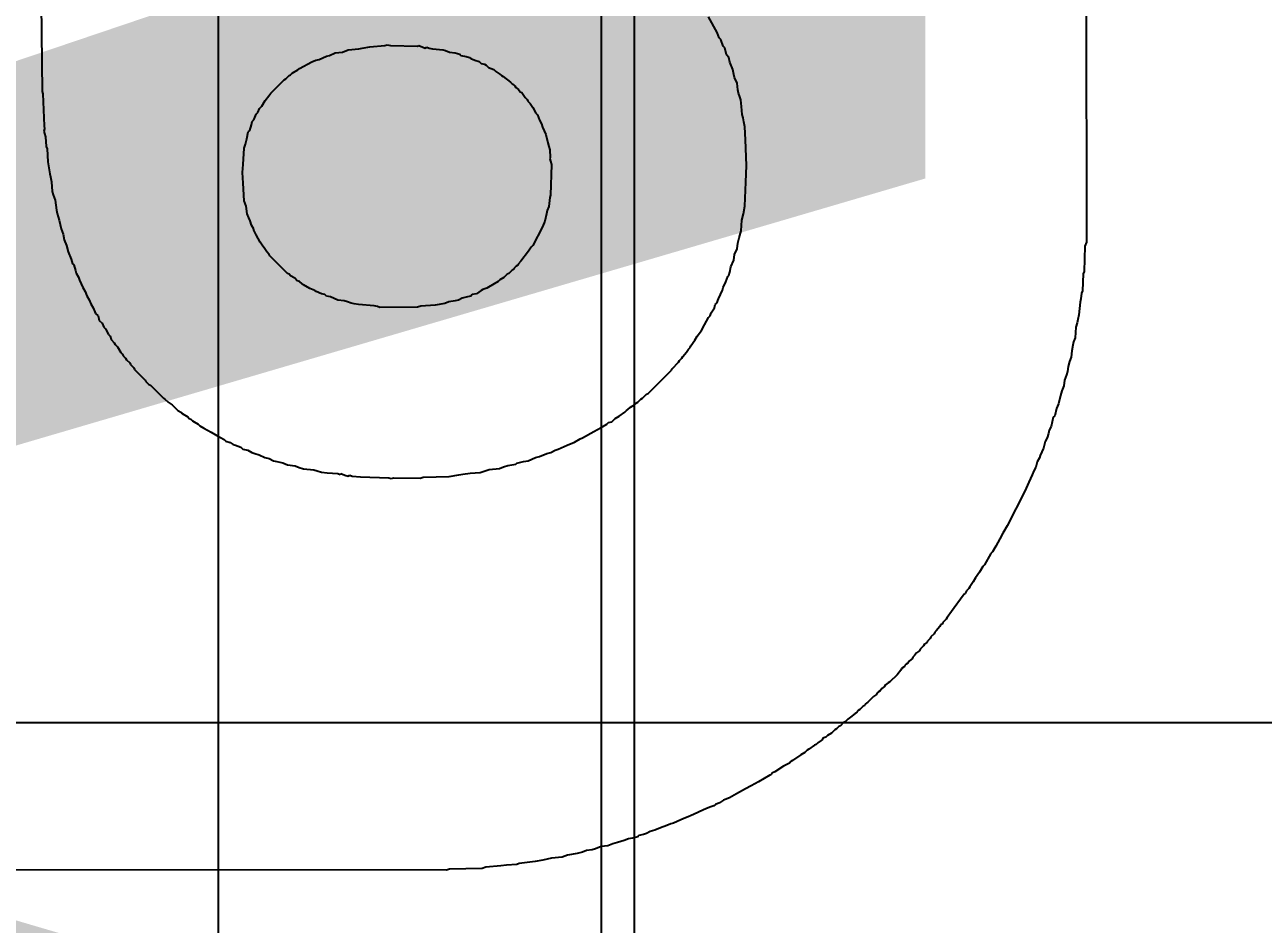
# Model space of a CAD drawing. Header units: inches. Extents: x -6 to 283, y -12 to 154.
# Drawn here: x 17.522 to 18.407, y 18.691 to 19.333 of the extents above; entities that cross this region are included whole.
import ezdxf

# ---------------------------------------------------------------- set-up
doc = ezdxf.new("R2010")
doc.units = ezdxf.units.IN
for name, color, linetype in [('Bottom Overlay', 54, 'Continuous'), ('PWR-1', 156, 'Continuous'), ('PWR-2', 130, 'Continuous'), ('Signal L2', 6, 'Continuous'), ('Top Overlay', 2, 'Continuous')]:
    doc.layers.add(name, color=color, linetype=linetype)
doc.styles.add('Bauhaus 93_Bold', font='', dxfattribs={"height": 0.2})
doc.styles.get('Bauhaus 93_Bold').set_extended_font_data('Bauhaus 93', bold=True)

msp = doc.modelspace()

# ---------------------------------------------------------------- linework, layer by layer
at = {"layer": 'PWR-1'}
for p, q in [((17.66027, 20.10091), (17.66027, -1.83036)), ((17.95759, 5.46294), (17.95759, 20.10091))]:
    msp.add_line(p, q, dxfattribs=at)
at = {"layer": 'PWR-2'}
for p, q in [((17.66027, 20.10091), (17.66027, -1.75751)), ((17.93398, 5.42362), (17.93398, 20.10091))]:
    msp.add_line(p, q, dxfattribs=at)
at = {"layer": 'Signal L2'}
msp.add_line((34.16069, 18.8346), (17.32684, 18.8346), dxfattribs=at)
at = {"layer": 'Top Overlay'}
for p, q in [((18.28006, 19.50258), (18.28035, 19.17798)), ((17.53386, 19.34825), (17.53444, 19.2857)), ((18.01656, 19.32769), (18.01048, 19.33898)), ((18.01801, 19.32392), (18.01656, 19.32769)), ((17.76841, 19.31756), (17.77912, 19.31842)), ((17.77912, 19.31842), (17.78086, 19.319)), ((17.78086, 19.319), (17.78317, 19.31842)), ((17.78317, 19.31842), (17.80258, 19.31814)), ((17.80258, 19.31814), (17.80344, 19.31842)), ((17.80344, 19.31842), (17.80634, 19.31726)), ((18.01917, 19.32276), (18.01801, 19.32392)), ((18.02091, 19.31813), (18.01917, 19.32276)), ((17.73221, 19.30858), (17.73743, 19.31089)), ((17.73743, 19.31089), (17.73974, 19.31148)), ((17.73974, 19.31148), (17.74379, 19.31321)), ((17.74379, 19.31321), (17.74901, 19.31379)), ((17.74901, 19.31379), (17.75307, 19.31553)), ((17.75307, 19.31553), (17.76059, 19.31611)), ((17.76059, 19.31611), (17.76291, 19.31668)), ((17.76291, 19.31668), (17.76841, 19.31756)), ((17.80634, 19.31726), (17.80808, 19.31668)), ((17.80808, 19.31668), (17.80924, 19.31727)), ((17.80924, 19.31727), (17.81097, 19.31668)), ((17.81097, 19.31668), (17.81329, 19.31611)), ((17.81329, 19.31611), (17.82082, 19.31553)), ((17.82082, 19.31553), (17.82256, 19.31495)), ((17.82256, 19.31495), (17.82545, 19.31379)), ((17.82545, 19.31379), (17.8295, 19.31321)), ((17.8295, 19.31321), (17.83269, 19.31234)), ((17.83269, 19.31234), (17.83356, 19.31148)), ((17.83356, 19.31148), (17.83733, 19.3106)), ((17.83733, 19.3106), (17.83964, 19.31002)), ((17.83964, 19.31002), (17.84051, 19.30916)), ((18.02206, 19.31697), (18.02091, 19.31813)), ((18.02322, 19.31176), (18.02206, 19.31697)), ((18.02496, 19.31002), (18.02322, 19.31176)), ((18.02554, 19.30655), (18.02496, 19.31002)), ((17.7131, 19.29873), (17.71716, 19.30105)), ((17.71716, 19.30105), (17.71831, 19.3022)), ((17.71831, 19.3022), (17.727, 19.30684)), ((17.727, 19.30684), (17.7299, 19.308)), ((17.7299, 19.308), (17.73221, 19.30858)), ((17.84051, 19.30916), (17.84341, 19.308)), ((17.84341, 19.308), (17.84659, 19.30713)), ((17.84659, 19.30713), (17.84804, 19.30568)), ((17.84804, 19.30568), (17.85035, 19.3051)), ((17.85035, 19.3051), (17.85151, 19.30452)), ((17.85151, 19.30452), (17.85325, 19.30279)), ((17.85325, 19.30279), (17.85701, 19.30134)), ((17.85701, 19.30134), (17.85846, 19.29989)), ((18.02785, 19.30134), (18.02554, 19.30655)), ((18.02843, 19.29786), (18.02785, 19.30134)), ((17.69775, 19.28454), (17.70731, 19.2941)), ((17.70731, 19.2941), (17.70847, 19.29468)), ((17.70847, 19.29468), (17.71079, 19.297)), ((17.71079, 19.297), (17.71194, 19.29757)), ((17.71194, 19.29757), (17.7131, 19.29873)), ((17.85846, 19.29989), (17.86136, 19.29815)), ((17.86136, 19.29815), (17.86251, 19.29699)), ((17.86251, 19.29699), (17.86367, 19.29642)), ((17.86367, 19.29642), (17.86888, 19.29236)), ((17.86888, 19.29236), (17.87005, 19.2912)), ((18.02901, 19.29555), (18.02843, 19.29786)), ((18.03075, 19.29149), (18.02901, 19.29555)), ((17.53444, 19.2857), (17.53502, 19.28397)), ((17.53502, 19.28397), (17.53589, 19.26109)), ((17.69631, 19.28252), (17.69775, 19.28454)), ((17.87005, 19.2912), (17.87121, 19.29062)), ((17.87121, 19.29062), (17.87207, 19.28975)), ((17.87207, 19.28975), (17.87265, 19.2886)), ((17.87265, 19.2886), (17.87468, 19.28715)), ((17.87468, 19.28715), (17.87583, 19.28541)), ((17.87583, 19.28541), (17.87699, 19.28483)), ((17.87699, 19.28483), (17.87931, 19.28136)), ((18.03133, 19.28686), (18.03075, 19.29149)), ((18.03191, 19.28454), (18.03133, 19.28686)), ((18.03278, 19.28194), (18.03191, 19.28454)), ((17.68965, 19.27354), (17.69138, 19.27528)), ((17.69138, 19.27528), (17.6937, 19.27933)), ((17.6937, 19.27933), (17.69631, 19.28252)), ((17.87931, 19.28136), (17.88076, 19.27991)), ((17.88076, 19.27991), (17.88134, 19.27875)), ((17.88134, 19.27875), (17.88308, 19.27701)), ((17.88308, 19.27701), (17.88481, 19.27412)), ((17.88481, 19.27412), (17.88713, 19.27007)), ((18.03336, 19.27962), (18.03278, 19.28194)), ((18.03393, 19.27499), (18.03336, 19.27962)), ((18.03452, 19.2692), (18.03393, 19.27499)), ((17.68444, 19.26427), (17.68559, 19.26543)), ((17.68559, 19.26543), (17.68675, 19.26833)), ((17.68675, 19.26833), (17.68733, 19.26949)), ((17.68733, 19.26949), (17.68849, 19.27064)), ((17.68849, 19.27064), (17.68965, 19.27354)), ((17.88713, 19.27007), (17.88829, 19.2689)), ((17.88829, 19.2689), (17.88973, 19.26514)), ((18.03509, 19.26688), (18.03452, 19.2692)), ((18.03567, 19.26398), (18.03509, 19.26688)), ((17.53618, 19.25906), (17.5356, 19.25732)), ((17.5356, 19.25732), (17.53618, 19.25559)), ((17.53589, 19.26109), (17.53618, 19.25906)), ((17.68067, 19.25182), (17.68154, 19.25674)), ((17.68154, 19.25674), (17.6827, 19.2579)), ((17.6827, 19.2579), (17.68386, 19.26196)), ((17.68386, 19.26196), (17.68444, 19.26427)), ((17.88973, 19.26514), (17.89118, 19.26254)), ((17.89118, 19.26254), (17.89176, 19.26022)), ((17.89176, 19.26022), (17.89408, 19.25501)), ((18.03625, 19.26051), (18.03567, 19.26398)), ((18.03683, 19.25124), (18.03625, 19.26051)), ((17.53618, 19.25559), (17.53676, 19.25327)), ((17.53676, 19.25327), (17.53734, 19.24632)), ((17.67864, 19.24516), (17.6798, 19.24806)), ((17.6798, 19.24806), (17.68067, 19.25182)), ((17.89408, 19.25501), (17.89552, 19.24893)), ((17.89552, 19.24893), (17.89639, 19.24632)), ((18.03741, 19.23271), (18.03683, 19.25124)), ((17.53734, 19.24632), (17.53792, 19.24458)), ((17.53792, 19.24458), (17.53849, 19.23532)), ((17.67806, 19.23358), (17.67864, 19.24516)), ((17.89639, 19.24632), (17.89697, 19.244)), ((17.89697, 19.244), (17.89726, 19.2385)), ((17.53849, 19.23532), (17.53994, 19.22692)), ((17.67749, 19.22779), (17.67806, 19.23358)), ((17.89726, 19.2385), (17.89697, 19.23763)), ((17.89697, 19.23763), (17.89755, 19.23589)), ((17.89755, 19.23589), (17.89813, 19.23358)), ((17.89813, 19.23358), (17.89755, 19.21157)), ((18.03712, 19.22084), (18.03741, 19.23271)), ((17.53994, 19.22692), (17.54052, 19.2246)), ((17.54052, 19.2246), (17.5411, 19.22113)), ((17.5411, 19.22113), (17.54168, 19.21418)), ((17.67806, 19.22026), (17.67749, 19.22779)), ((17.54168, 19.21418), (17.54226, 19.21186)), ((17.67864, 19.20752), (17.67806, 19.22026)), ((18.03625, 19.20376), (18.03712, 19.22084)), ((17.54226, 19.21186), (17.54371, 19.2081)), ((17.54371, 19.2081), (17.54458, 19.20086)), ((17.68009, 19.20376), (17.67864, 19.20752)), ((17.68096, 19.19825), (17.68009, 19.20376)), ((17.8964, 19.20347), (17.89523, 19.20057)), ((17.89697, 19.20984), (17.8964, 19.20347)), ((17.89755, 19.21157), (17.89697, 19.20984)), ((18.03538, 19.19825), (18.03625, 19.20376)), ((17.54458, 19.20086), (17.54516, 19.19854)), ((17.54516, 19.19854), (17.5466, 19.19362)), ((17.68212, 19.19536), (17.68096, 19.19825)), ((17.68298, 19.19333), (17.68212, 19.19536)), ((17.89466, 19.19825), (17.89349, 19.19304)), ((17.89523, 19.20057), (17.89466, 19.19825)), ((18.03423, 19.19362), (18.03538, 19.19825)), ((17.5466, 19.19362), (17.54805, 19.18754)), ((17.54805, 19.18754), (17.5495, 19.18378)), ((17.68386, 19.19014), (17.68298, 19.19333)), ((17.68559, 19.18725), (17.68386, 19.19014)), ((17.68559, 19.18667), (17.68559, 19.18725)), ((17.68733, 19.1832), (17.68559, 19.18667)), ((17.89176, 19.18899), (17.88481, 19.17567)), ((17.89349, 19.19304), (17.89176, 19.18899)), ((18.0322, 19.18117), (18.03365, 19.18609)), ((18.03365, 19.18609), (18.03423, 19.19362)), ((17.5495, 19.18378), (17.55008, 19.17972)), ((17.55008, 19.17972), (17.55182, 19.17567)), ((17.69023, 19.17798), (17.68733, 19.1832)), ((17.69196, 19.17509), (17.69023, 19.17798)), ((18.03075, 19.17335), (18.03133, 19.17741)), ((18.03133, 19.17741), (18.0322, 19.18117)), ((18.28035, 19.17798), (18.27919, 19.17509)), ((17.55182, 19.17567), (17.55297, 19.17104)), ((17.55297, 19.17104), (17.55529, 19.16582)), ((17.69312, 19.17393), (17.69196, 19.17509)), ((17.69486, 19.17104), (17.69312, 19.17393)), ((17.6966, 19.1693), (17.69486, 19.17104)), ((17.69718, 19.16814), (17.6966, 19.1693)), ((17.70963, 19.15569), (17.69718, 19.16814)), ((17.88192, 19.17162), (17.87642, 19.16438)), ((17.88365, 19.17451), (17.88192, 19.17162)), ((17.88481, 19.17567), (17.88365, 19.17451)), ((18.02843, 19.16524), (18.02901, 19.1693)), ((18.02901, 19.1693), (18.03075, 19.17335)), ((18.27919, 19.17509), (18.27861, 19.15713)), ((17.55529, 19.16582), (17.55616, 19.16264)), ((17.55616, 19.16264), (17.55703, 19.16177)), ((17.55703, 19.16177), (17.55819, 19.15771)), ((17.87149, 19.15945), (17.87121, 19.15858)), ((17.87294, 19.1609), (17.87149, 19.15945)), ((17.8741, 19.16148), (17.87294, 19.1609)), ((17.87439, 19.16235), (17.8741, 19.16148)), ((17.87642, 19.16438), (17.87439, 19.16235)), ((18.02554, 19.15656), (18.02641, 19.16032)), ((18.02641, 19.16032), (18.02843, 19.16524)), ((17.55819, 19.15771), (17.55876, 19.15598)), ((17.55876, 19.15598), (17.5605, 19.15308)), ((17.5605, 19.15308), (17.56108, 19.15076)), ((17.56108, 19.15076), (17.5634, 19.14555)), ((17.71079, 19.15511), (17.70963, 19.15569)), ((17.71194, 19.15395), (17.71079, 19.15511)), ((17.71484, 19.15221), (17.71194, 19.15395)), ((17.71658, 19.15047), (17.71484, 19.15221)), ((17.71831, 19.1499), (17.71658, 19.15047)), ((17.86136, 19.15105), (17.8602, 19.1499)), ((17.86425, 19.15279), (17.86136, 19.15105)), ((17.86657, 19.15511), (17.86425, 19.15279)), ((17.86773, 19.15569), (17.86657, 19.15511)), ((17.87005, 19.15801), (17.86773, 19.15569)), ((17.87121, 19.15858), (17.87005, 19.15801)), ((18.02264, 19.14961), (18.02409, 19.15337)), ((18.02409, 19.15337), (18.02496, 19.15424)), ((18.02496, 19.15424), (18.02554, 19.15656)), ((18.27804, 19.15539), (18.27746, 19.14324)), ((18.27861, 19.15713), (18.27804, 19.15539)), ((17.5634, 19.14555), (17.56514, 19.14266)), ((17.56514, 19.14266), (17.56629, 19.13976)), ((17.72005, 19.14816), (17.71831, 19.1499)), ((17.72121, 19.14758), (17.72005, 19.14816)), ((17.72556, 19.14497), (17.72121, 19.14758)), ((17.72932, 19.14353), (17.72556, 19.14497)), ((17.73019, 19.14266), (17.72932, 19.14353)), ((17.73395, 19.14121), (17.73019, 19.14266)), ((17.84804, 19.14353), (17.84456, 19.14121)), ((17.8492, 19.14411), (17.84804, 19.14353)), ((17.85209, 19.14527), (17.8492, 19.14411)), ((17.8573, 19.14816), (17.85209, 19.14527)), ((17.8602, 19.1499), (17.8573, 19.14816)), ((18.01743, 19.13745), (18.02033, 19.14382)), ((18.02033, 19.14382), (18.02091, 19.14555)), ((18.02091, 19.14555), (18.02264, 19.14961)), ((18.27688, 19.1415), (18.2763, 19.13745)), ((18.27746, 19.14324), (18.27688, 19.1415)), ((17.56629, 19.13976), (17.56803, 19.13687)), ((17.56803, 19.13687), (17.56919, 19.13397)), ((17.56919, 19.13397), (17.57093, 19.13108)), ((17.73626, 19.14063), (17.73395, 19.14121)), ((17.73742, 19.13947), (17.73626, 19.14063)), ((17.74032, 19.13889), (17.73742, 19.13947)), ((17.74553, 19.13658), (17.74032, 19.13889)), ((17.75017, 19.136), (17.74553, 19.13658)), ((17.75248, 19.13542), (17.75017, 19.136)), ((17.75509, 19.13455), (17.75248, 19.13542)), ((17.7574, 19.13397), (17.75509, 19.13455)), ((17.7603, 19.13339), (17.7574, 19.13397)), ((17.7716, 19.13252), (17.7603, 19.13339)), ((17.77391, 19.13195), (17.7716, 19.13252)), ((17.81503, 19.1331), (17.80489, 19.13224)), ((17.82198, 19.13426), (17.81503, 19.1331)), ((17.82487, 19.13542), (17.82198, 19.13426)), ((17.8295, 19.136), (17.82487, 19.13542)), ((17.83182, 19.13658), (17.8295, 19.136)), ((17.83443, 19.13803), (17.83182, 19.13658)), ((17.83819, 19.13889), (17.83443, 19.13803)), ((17.84051, 19.13947), (17.83819, 19.13889)), ((17.84167, 19.14063), (17.84051, 19.13947)), ((17.84456, 19.14121), (17.84167, 19.14063)), ((18.01454, 19.13108), (18.01512, 19.13339)), ((18.01512, 19.13339), (18.01627, 19.13455)), ((18.01627, 19.13455), (18.01743, 19.13745)), ((18.27572, 19.13513), (18.27485, 19.12615)), ((18.2763, 19.13745), (18.27572, 19.13513)), ((17.57093, 19.13108), (17.57208, 19.12818)), ((17.57208, 19.12818), (17.57266, 19.12702)), ((17.57266, 19.12702), (17.5744, 19.12529)), ((17.5744, 19.12529), (17.57527, 19.1221)), ((17.77564, 19.13136), (17.77391, 19.13195)), ((17.80258, 19.13166), (17.77564, 19.13136)), ((17.80489, 19.13224), (17.80258, 19.13166)), ((18.00758, 19.11892), (18.01048, 19.12412)), ((18.01048, 19.12412), (18.01164, 19.12529)), ((18.01164, 19.12529), (18.01222, 19.1276)), ((18.01222, 19.1276), (18.01454, 19.13108)), ((18.27485, 19.12615), (18.27427, 19.12268)), ((17.57527, 19.1221), (17.5773, 19.12007)), ((17.5773, 19.12007), (17.57846, 19.11718)), ((17.57846, 19.11718), (17.57961, 19.11602)), ((17.57961, 19.11602), (17.58193, 19.11196)), ((18.00237, 19.11081), (18.00527, 19.11486)), ((18.00527, 19.11486), (18.00758, 19.11892)), ((18.27283, 19.11718), (18.27224, 19.10965)), ((18.27369, 19.12036), (18.27283, 19.11718)), ((18.27427, 19.12268), (18.27369, 19.12036)), ((17.58193, 19.11196), (17.58309, 19.11081)), ((17.58309, 19.11081), (17.58367, 19.10849)), ((17.58367, 19.10849), (17.58598, 19.10617)), ((17.58598, 19.10617), (17.58656, 19.10502)), ((17.99774, 19.10386), (18.00064, 19.10791)), ((18.00064, 19.10791), (18.00237, 19.11081)), ((18.27109, 19.10676), (18.27051, 19.10444)), ((18.27224, 19.10965), (18.27109, 19.10676)), ((17.58656, 19.10502), (17.5883, 19.10328)), ((17.5883, 19.10328), (17.59062, 19.09922)), ((17.59062, 19.09922), (17.59178, 19.09807)), ((17.59178, 19.09807), (17.59235, 19.09691)), ((17.99195, 19.09633), (17.99456, 19.09951)), ((17.99456, 19.09951), (17.996, 19.10154)), ((17.996, 19.10154), (17.99716, 19.1027)), ((17.99716, 19.1027), (17.99774, 19.10386)), ((18.26993, 19.10038), (18.26935, 19.09575)), ((18.27051, 19.10444), (18.26993, 19.10038)), ((17.59235, 19.09691), (17.59409, 19.09517)), ((17.59409, 19.09517), (17.59467, 19.09401)), ((17.59467, 19.09401), (17.59699, 19.0917)), ((17.59699, 19.0917), (17.59757, 19.09054)), ((17.59757, 19.09054), (17.59988, 19.08822)), ((17.98442, 19.08764), (17.98905, 19.09228)), ((17.98905, 19.09228), (17.98963, 19.09343)), ((17.98963, 19.09343), (17.99137, 19.09517)), ((17.99137, 19.09517), (17.99195, 19.09633)), ((18.26732, 19.08909), (18.26675, 19.08562)), ((18.26819, 19.09285), (18.26732, 19.08909)), ((18.26935, 19.09575), (18.26819, 19.09285)), ((17.59988, 19.08822), (17.60046, 19.08706)), ((17.60046, 19.08706), (17.60799, 19.07953)), ((17.60799, 19.07953), (17.60857, 19.07837)), ((17.96734, 19.06998), (17.98384, 19.08648)), ((17.98384, 19.08648), (17.98442, 19.08764)), ((18.26472, 19.07954), (18.26414, 19.07548)), ((18.26616, 19.0833), (18.26472, 19.07954)), ((18.26675, 19.08562), (18.26616, 19.0833)), ((17.60857, 19.07837), (17.6106, 19.07635)), ((17.6106, 19.07635), (17.61176, 19.07577)), ((17.61176, 19.07577), (17.62102, 19.0665)), ((18.26269, 19.07172), (18.26182, 19.06853)), ((18.26414, 19.07548), (18.26269, 19.07172)), ((17.62102, 19.0665), (17.62218, 19.06592)), ((17.62218, 19.06592), (17.6245, 19.06361)), ((17.6245, 19.06361), (17.62739, 19.06187)), ((17.62739, 19.06187), (17.63144, 19.05782)), ((17.9546, 19.06013), (17.95749, 19.06187)), ((17.95749, 19.06187), (17.95865, 19.06303)), ((17.95865, 19.06303), (17.95981, 19.06361)), ((17.95981, 19.06361), (17.96212, 19.06592)), ((17.96212, 19.06592), (17.96328, 19.0665)), ((17.96328, 19.0665), (17.96618, 19.0694)), ((17.96618, 19.0694), (17.96734, 19.06998)), ((18.26038, 19.06245), (18.25892, 19.05927)), ((18.26182, 19.06853), (18.26038, 19.06245)), ((17.63144, 19.05782), (17.63405, 19.05637)), ((17.63405, 19.05637), (17.63434, 19.0555)), ((17.63434, 19.0555), (17.6384, 19.05319)), ((17.6384, 19.05319), (17.63955, 19.05202)), ((17.94359, 19.05202), (17.94649, 19.05376)), ((17.94649, 19.05376), (17.95054, 19.05666)), ((17.95054, 19.05666), (17.9517, 19.05782)), ((17.9517, 19.05782), (17.95286, 19.05839)), ((17.95286, 19.05839), (17.9546, 19.06013)), ((18.25661, 19.0529), (18.25516, 19.04623)), ((18.25777, 19.05405), (18.25661, 19.0529)), ((18.25892, 19.05927), (18.25777, 19.05405)), ((17.63955, 19.05202), (17.64071, 19.05145)), ((17.64071, 19.05145), (17.64187, 19.05029)), ((17.64187, 19.05029), (17.64303, 19.04971)), ((17.64303, 19.04971), (17.64592, 19.04797)), ((17.64592, 19.04797), (17.64708, 19.04681)), ((17.64708, 19.04681), (17.64998, 19.04507)), ((17.64998, 19.04507), (17.65519, 19.04218)), ((17.92854, 19.04276), (17.93375, 19.04565)), ((17.93375, 19.04565), (17.9378, 19.04797)), ((17.9378, 19.04797), (17.93896, 19.04913)), ((17.93896, 19.04913), (17.94127, 19.04971)), ((17.94127, 19.04971), (17.94359, 19.05202)), ((18.25516, 19.04623), (18.25371, 19.04363)), ((17.65519, 19.04218), (17.65924, 19.03986)), ((17.65924, 19.03986), (17.66446, 19.03697)), ((17.66446, 19.03697), (17.66561, 19.03581)), ((17.66561, 19.03581), (17.6688, 19.03494)), ((17.90943, 19.03291), (17.91464, 19.03523)), ((17.91464, 19.03523), (17.91869, 19.03755)), ((17.91869, 19.03755), (17.92043, 19.03813)), ((17.92043, 19.03813), (17.92854, 19.04276)), ((18.25082, 19.03552), (18.24966, 19.03089)), ((18.25226, 19.03813), (18.25082, 19.03552)), ((18.25314, 19.04131), (18.25226, 19.03813)), ((18.25371, 19.04363), (18.25314, 19.04131)), ((17.6688, 19.03494), (17.67082, 19.03349)), ((17.67082, 19.03349), (17.67256, 19.03291)), ((17.67256, 19.03291), (17.67633, 19.03147)), ((17.67633, 19.03147), (17.67778, 19.03002)), ((17.67778, 19.03002), (17.68125, 19.02944)), ((17.68125, 19.02944), (17.68415, 19.0277)), ((17.68415, 19.0277), (17.68646, 19.02712)), ((17.68646, 19.02712), (17.68936, 19.02597)), ((17.88973, 19.02481), (17.89495, 19.02712)), ((17.89495, 19.02712), (17.89784, 19.0277)), ((17.89784, 19.0277), (17.90074, 19.02944)), ((17.90074, 19.02944), (17.90306, 19.03002)), ((17.90306, 19.03002), (17.90943, 19.03291)), ((18.24966, 19.03089), (18.24734, 19.02568)), ((17.68936, 19.02597), (17.69341, 19.02423)), ((17.69341, 19.02423), (17.6966, 19.02336)), ((17.6966, 19.02336), (17.69978, 19.02191)), ((17.69978, 19.02191), (17.7021, 19.02133)), ((17.7021, 19.02133), (17.70644, 19.02046)), ((17.70644, 19.02046), (17.70963, 19.01901)), ((17.70963, 19.01901), (17.71513, 19.01815)), ((17.71513, 19.01815), (17.71802, 19.01699)), ((17.86107, 19.01641), (17.86396, 19.01757)), ((17.86396, 19.01757), (17.86715, 19.01844)), ((17.86715, 19.01844), (17.87265, 19.0193)), ((17.87265, 19.0193), (17.87352, 19.02018)), ((17.87352, 19.02018), (17.87815, 19.02133)), ((17.87815, 19.02133), (17.88163, 19.02191)), ((17.88163, 19.02191), (17.88684, 19.02423)), ((17.88684, 19.02423), (17.88973, 19.02481)), ((18.24503, 19.02105), (18.24416, 19.01728)), ((18.24677, 19.02394), (18.24503, 19.02105)), ((18.24734, 19.02568), (18.24677, 19.02394)), ((17.71802, 19.01699), (17.72121, 19.01612)), ((17.72121, 19.01612), (17.72845, 19.01525)), ((17.72845, 19.01525), (17.73076, 19.01467)), ((17.73076, 19.01467), (17.73395, 19.01381)), ((17.73395, 19.01381), (17.738, 19.01322)), ((17.738, 19.01322), (17.74553, 19.01264)), ((17.74553, 19.01264), (17.74727, 19.01207)), ((17.74727, 19.01207), (17.74785, 19.01264)), ((17.74785, 19.01264), (17.75074, 19.01149)), ((17.75074, 19.01149), (17.75306, 19.01091)), ((17.75306, 19.01091), (17.75422, 19.01149)), ((17.75422, 19.01149), (17.75596, 19.01091)), ((17.75596, 19.01091), (17.76175, 19.01033)), ((17.76175, 19.01033), (17.78202, 19.00975)), ((17.78202, 19.00975), (17.78375, 19.00917)), ((17.78375, 19.00917), (17.78549, 19.00975)), ((17.78549, 19.00975), (17.80432, 19.00946)), ((17.80432, 19.00946), (17.80663, 19.01004)), ((17.80663, 19.01004), (17.82516, 19.01062)), ((17.82516, 19.01062), (17.83211, 19.01178)), ((17.83211, 19.01178), (17.83501, 19.01235)), ((17.83501, 19.01235), (17.84022, 19.01293)), ((17.84022, 19.01293), (17.84717, 19.01352)), ((17.84717, 19.01352), (17.85383, 19.01554)), ((17.85383, 19.01554), (17.86107, 19.01641)), ((18.24155, 19.01178), (18.23923, 19.00656)), ((18.24271, 19.01468), (18.24155, 19.01178)), ((18.24416, 19.01728), (18.24271, 19.01468)), ((18.23634, 19.0002), (18.2236, 18.97529)), ((18.23923, 19.00656), (18.23634, 19.0002)), ((18.2236, 18.97529), (18.2207, 18.97008)), ((18.21839, 18.96603), (18.21549, 18.96082)), ((18.2207, 18.97008), (18.21839, 18.96603)), ((18.21201, 18.9556), (18.20738, 18.94749)), ((18.21317, 18.95676), (18.21201, 18.9556)), ((18.21549, 18.96082), (18.21317, 18.95676)), ((18.20738, 18.94749), (18.20622, 18.94633)), ((18.20102, 18.93822), (18.19928, 18.93533)), ((18.20391, 18.94228), (18.20102, 18.93822)), ((18.20622, 18.94633), (18.20391, 18.94228)), ((18.19638, 18.9307), (18.19464, 18.92896)), ((18.19696, 18.93185), (18.19638, 18.9307)), ((18.19928, 18.93533), (18.19696, 18.93185)), ((18.19233, 18.92549), (18.18393, 18.91419)), ((18.1929, 18.92664), (18.19233, 18.92549)), ((18.19377, 18.92694), (18.1929, 18.92664)), ((18.19464, 18.92896), (18.19377, 18.92694)), ((18.18393, 18.91419), (18.18074, 18.90985)), ((18.17553, 18.90348), (18.17292, 18.90029)), ((18.17611, 18.90464), (18.17553, 18.90348)), ((18.17727, 18.90522), (18.17611, 18.90464)), ((18.17785, 18.90637), (18.17727, 18.90522)), ((18.18016, 18.90869), (18.17785, 18.90637)), ((18.18074, 18.90985), (18.18016, 18.90869)), ((18.16858, 18.89479), (18.16684, 18.89305)), ((18.16916, 18.89595), (18.16858, 18.89479)), ((18.17148, 18.89827), (18.16916, 18.89595)), ((18.17206, 18.89943), (18.17148, 18.89827)), ((18.17292, 18.90029), (18.17206, 18.89943)), ((18.16106, 18.88611), (18.15903, 18.88466)), ((18.16163, 18.88726), (18.16106, 18.88611)), ((18.16395, 18.88958), (18.16163, 18.88726)), ((18.16453, 18.89074), (18.16395, 18.88958)), ((18.16626, 18.8919), (18.16453, 18.89074)), ((18.16684, 18.89305), (18.16626, 18.8919)), ((18.1515, 18.87655), (18.15063, 18.87568)), ((18.15266, 18.87713), (18.1515, 18.87655)), ((18.15381, 18.87887), (18.15266, 18.87713)), ((18.15584, 18.88032), (18.15381, 18.87887)), ((18.15642, 18.88148), (18.15584, 18.88032)), ((18.15758, 18.88263), (18.15642, 18.88148)), ((18.15903, 18.88466), (18.15758, 18.88263)), ((18.14513, 18.86902), (18.13992, 18.86381)), ((18.14773, 18.87221), (18.14513, 18.86902)), ((18.14831, 18.87337), (18.14773, 18.87221)), ((18.15005, 18.87452), (18.14831, 18.87337)), ((18.15063, 18.87568), (18.15005, 18.87452)), ((18.13412, 18.85917), (18.13297, 18.85744)), ((18.13615, 18.86063), (18.13412, 18.85917)), ((18.13673, 18.86178), (18.13615, 18.86063)), ((18.13876, 18.86323), (18.13673, 18.86178)), ((18.13992, 18.86381), (18.13876, 18.86323)), ((18.12833, 18.85338), (18.12428, 18.84933)), ((18.13036, 18.85483), (18.12833, 18.85338)), ((18.13094, 18.85599), (18.13036, 18.85483)), ((18.13181, 18.85686), (18.13094, 18.85599)), ((18.13297, 18.85744), (18.13181, 18.85686)), ((18.11501, 18.84122), (18.11183, 18.83862)), ((18.11617, 18.8418), (18.11501, 18.84122)), ((18.11646, 18.84267), (18.11617, 18.8418)), ((18.11733, 18.84354), (18.11646, 18.84267)), ((18.11849, 18.84412), (18.11733, 18.84354)), ((18.1208, 18.84644), (18.11849, 18.84412)), ((18.12196, 18.84702), (18.1208, 18.84644)), ((18.12225, 18.84788), (18.12196, 18.84702)), ((18.12312, 18.84875), (18.12225, 18.84788)), ((18.12428, 18.84933), (18.12312, 18.84875)), ((18.10343, 18.83196), (18.1017, 18.83022)), ((18.10458, 18.83254), (18.10343, 18.83196)), ((18.1069, 18.83485), (18.10458, 18.83254)), ((18.10806, 18.83543), (18.1069, 18.83485)), ((18.1098, 18.83717), (18.10806, 18.83543)), ((18.11183, 18.83862), (18.1098, 18.83717)), ((18.09214, 18.82356), (18.09156, 18.8224)), ((18.09417, 18.82443), (18.09214, 18.82356)), ((18.09532, 18.82559), (18.09417, 18.82443)), ((18.09822, 18.82733), (18.09532, 18.82559)), ((18.10053, 18.82964), (18.09822, 18.82733)), ((18.1017, 18.83022), (18.10053, 18.82964)), ((18.08085, 18.81516), (18.07911, 18.81343)), ((18.082, 18.81574), (18.08085, 18.81516)), ((18.08606, 18.81864), (18.082, 18.81574)), ((18.08722, 18.81922), (18.08606, 18.81864)), ((18.08837, 18.82037), (18.08722, 18.81922)), ((18.09156, 18.8224), (18.08837, 18.82037)), ((18.06811, 18.8059), (18.06405, 18.80358)), ((18.06926, 18.80706), (18.06811, 18.8059)), ((18.07042, 18.80764), (18.06926, 18.80706)), ((18.07621, 18.81169), (18.07042, 18.80764)), ((18.07911, 18.81343), (18.07621, 18.81169)), ((18.05421, 18.79721), (18.0461, 18.79258)), ((18.05536, 18.79779), (18.05421, 18.79721)), ((18.05565, 18.79866), (18.05536, 18.79779)), ((18.05768, 18.79953), (18.05565, 18.79866)), ((18.06405, 18.80358), (18.05768, 18.79953)), ((18.04088, 18.78968), (18.03683, 18.78737)), ((18.0461, 18.79258), (18.04088, 18.78968)), ((18.0212, 18.77926), (18.0183, 18.77752)), ((18.02235, 18.77984), (18.0212, 18.77926)), ((18.02525, 18.78099), (18.02235, 18.77984)), ((18.03046, 18.78389), (18.02525, 18.78099)), ((18.03683, 18.78737), (18.03046, 18.78389)), ((18.00267, 18.77057), (17.99745, 18.76826)), ((18.00382, 18.77115), (18.00267, 18.77057)), ((18.00903, 18.77347), (18.00382, 18.77115)), ((18.01193, 18.77462), (18.00903, 18.77347)), ((18.01425, 18.77521), (18.01193, 18.77462)), ((18.0154, 18.77636), (18.01425, 18.77521)), ((18.0183, 18.77752), (18.0154, 18.77636)), ((17.98355, 18.76246), (17.9795, 18.76072)), ((17.98529, 18.76304), (17.98355, 18.76246)), ((17.99051, 18.76536), (17.98529, 18.76304)), ((17.99224, 18.76594), (17.99051, 18.76536)), ((17.99629, 18.76768), (17.99224, 18.76594)), ((17.99745, 18.76826), (17.99629, 18.76768)), ((17.95604, 18.75233), (17.95315, 18.75175)), ((17.95981, 18.7532), (17.95604, 18.75233)), ((17.96068, 18.75406), (17.95981, 18.7532)), ((17.96386, 18.75494), (17.96068, 18.75406)), ((17.96618, 18.75551), (17.96386, 18.75494)), ((17.96878, 18.75696), (17.96618, 18.75551)), ((17.97197, 18.75783), (17.96878, 18.75696)), ((17.97718, 18.76015), (17.97197, 18.75783)), ((17.9795, 18.76072), (17.97718, 18.76015)), ((17.92332, 18.74335), (17.92043, 18.74219)), ((17.92738, 18.74393), (17.92332, 18.74335)), ((17.92969, 18.74451), (17.92738, 18.74393)), ((17.93375, 18.74625), (17.92969, 18.74451)), ((17.93838, 18.74683), (17.93375, 18.74625)), ((17.94215, 18.74827), (17.93838, 18.74683)), ((17.94533, 18.74914), (17.94215, 18.74827)), ((17.94765, 18.74972), (17.94533, 18.74914)), ((17.95025, 18.75059), (17.94765, 18.74972)), ((17.95315, 18.75175), (17.95025, 18.75059)), ((17.88076, 18.73495), (17.87526, 18.73409)), ((17.88655, 18.73553), (17.88076, 18.73495)), ((17.89205, 18.7364), (17.88655, 18.73553)), ((17.89523, 18.73727), (17.89205, 18.7364)), ((17.89813, 18.73785), (17.89523, 18.73727)), ((17.90595, 18.73872), (17.89813, 18.73785)), ((17.90971, 18.74017), (17.90595, 18.73872)), ((17.91666, 18.74132), (17.90971, 18.74017)), ((17.92043, 18.74219), (17.91666, 18.74132)), ((17.82313, 18.72945), (17.06332, 18.73003)), ((17.82546, 18.73003), (17.82313, 18.72945)), ((17.84862, 18.73061), (17.82546, 18.73003)), ((17.85122, 18.73148), (17.84862, 18.73061)), ((17.86194, 18.73235), (17.85122, 18.73148)), ((17.86599, 18.73293), (17.86194, 18.73235)), ((17.87352, 18.73351), (17.86599, 18.73293)), ((17.87526, 18.73409), (17.87352, 18.73351))]:
    msp.add_line(p, q, dxfattribs=at)

# ---------------------------------------------------------------- texts
at = {"layer": 'Bottom Overlay', "style": 'Bauhaus 93_Bold', "text_generation_flag": 2}
msp.add_text('RE  EIVER', height=1.524, rotation=270, dxfattribs=at).set_placement((16.64115, 12.2927))

doc.saveas('drawing.dxf')
